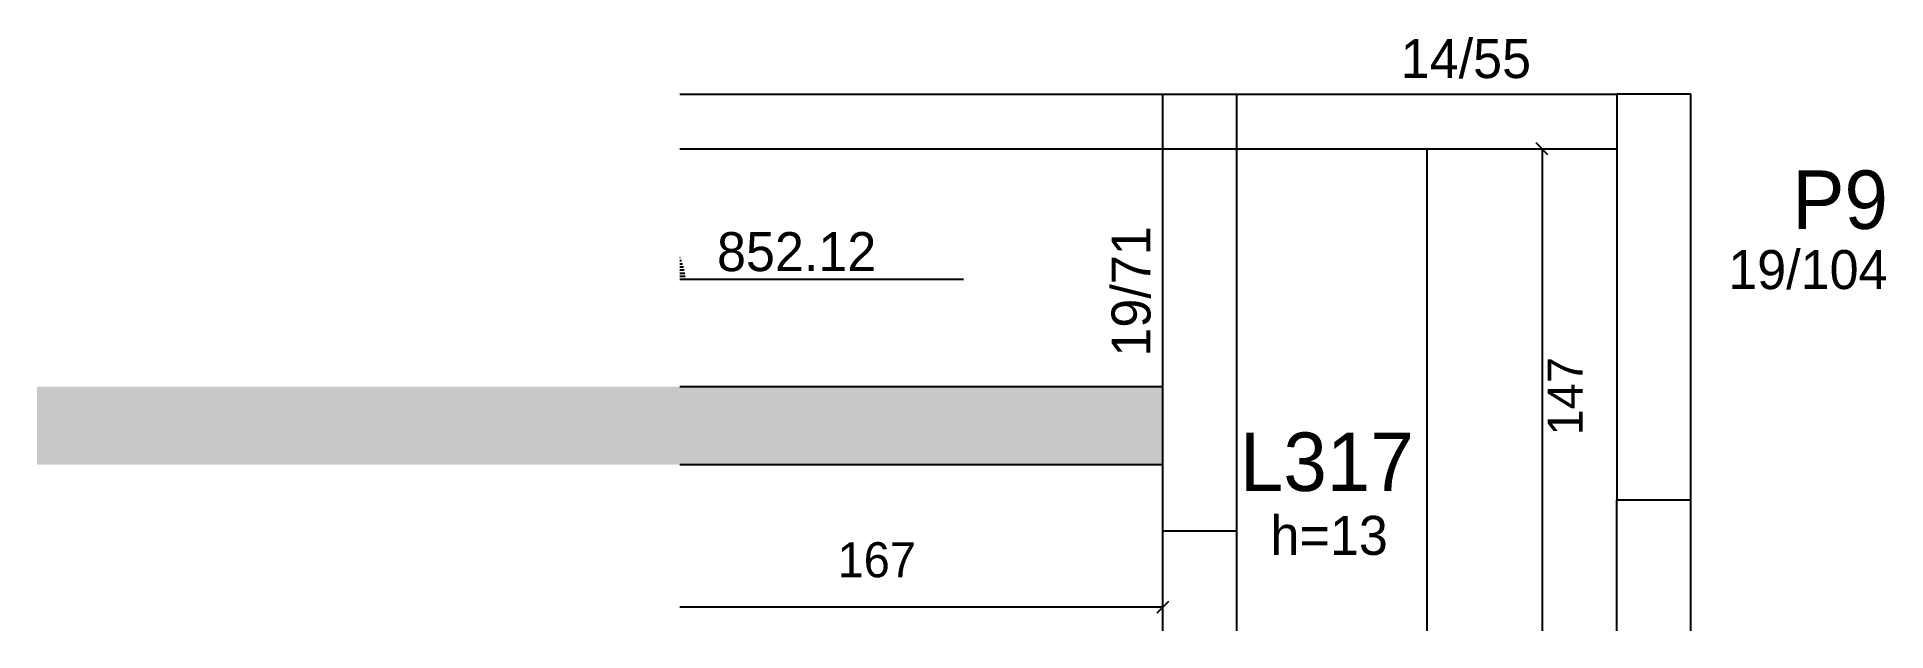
# Model space of a CAD drawing. Header units: metres. Extents: x 5789 to 6264, y 2670 to 2823.
import ezdxf

# ---------------------------------------------------------------- set-up
doc = ezdxf.new("R2010")
doc.units = ezdxf.units.M
for name, color, linetype in [('3', 7, 'Continuous'), ('4', 7, 'Continuous'), ('7', 7, 'Continuous'), ('Hachura', 7, 'Continuous'), ('Painéis', 7, 'Continuous')]:
    doc.layers.add(name, color=color, linetype=linetype)

msp = doc.modelspace()

# ---------------------------------------------------------------- hatches: boundary and pattern name
at = {"layer": 'Hachura'}
h = msp.add_hatch(color=7, dxfattribs=at)
h.dxf.hatch_style = 1
h.paths.add_polyline_path([(6078.07, 2712.94), (6078.07, 2732.94), (5789.07, 2732.94), (5789.07, 2712.94), (6078.07, 2712.94)])

# ---------------------------------------------------------------- linework, layer by layer
at = {"layer": '3', "color": 3, "lineweight": 25}
for p, q in [((5954.06, 2807.94), (6194.57, 2807.94)), ((6078.07, 2670.26), (6078.07, 2807.94)), ((6097.07, 2670.26), (6097.07, 2807.94)), ((5954.06, 2793.94), (6194.57, 2793.94)), ((5954.06, 2766.05), (5954.14, 2766.05)), ((5954.06, 2765.26), (5954.5, 2765.26)), ((5954.06, 2764.47), (5954.79, 2764.47)), ((5954.06, 2763.67), (5955.03, 2763.67)), ((5954.06, 2762.88), (5955.21, 2762.88)), ((5954.06, 2762.09), (5955.34, 2762.09)), ((5954.06, 2761.29), (5955.44, 2761.29)), ((5954.06, 2760.5), (5955.44, 2760.5)), ((5955.44, 2760.5), (6026.86, 2760.5)), ((6194.57, 2670.26), (6194.57, 2703.94)), ((6078.07, 2695.94), (6097.07, 2695.94))]:
    msp.add_line(p, q, dxfattribs=at)
msp.add_lwpolyline([(6213.57, 2670.26), (6213.57, 2703.94)], dxfattribs=at)
at = {"layer": '7', "color": 7, "lineweight": 25}
for points in [[(6213.57, 2807.94), (6194.57, 2807.94)], [(6194.57, 2807.94), (6194.57, 2703.94)], [(6213.57, 2703.94), (6213.57, 2807.94)], [(6194.57, 2703.94), (6213.57, 2703.94)]]:
    msp.add_lwpolyline(points, dxfattribs=at)
at = {"layer": 'Painéis', "color": 0, "lineweight": 25}
for p, q in [((6176.87, 2792.44), (6173.87, 2795.44)), ((6076.57, 2674.94), (6079.57, 2677.94))]:
    msp.add_line(p, q, dxfattribs=at)
at = {"layer": 'Painéis', "color": 200, "lineweight": 25}
for p, q in [((6145.82, 2793.94), (6145.82, 2670.26)), ((5954.06, 2732.94), (6078.07, 2732.94)), ((5954.06, 2712.94), (6078.07, 2712.94))]:
    msp.add_line(p, q, dxfattribs=at)
at = {"layer": 'Painéis', "color": 4, "lineweight": 25}
for p, q in [((6175.37, 2793.94), (6175.37, 2670.26)), ((5954.06, 2676.44), (6078.07, 2676.44))]:
    msp.add_line(p, q, dxfattribs=at)

# ---------------------------------------------------------------- texts
at = {"layer": '3', "color": 3, "lineweight": 25}
for s, p in [('14/55', (6139.09, 2812.1)), ('852.12', (5963.6, 2762.57)), ('19/104', (6223.15, 2757.97)), ('h=13', (6105.67, 2689.78))]:
    msp.add_text(s, height=10, dxfattribs=at).set_placement(p)
msp.add_text('19/71', height=10, rotation=90, dxfattribs=at).set_placement((6074.87, 2740.63))
at = {"layer": '4', "color": 4, "lineweight": 25}
for s, p in [('P9', (6239.61, 2773.4)), ('L317', (6097.82, 2706.17))]:
    msp.add_text(s, height=15, dxfattribs=at).set_placement(p)
at = {"layer": 'Painéis', "color": 240, "lineweight": 25}
msp.add_text('147', height=9, rotation=90, dxfattribs=at).set_placement((6185.8, 2720.44))
msp.add_text('167', height=9, dxfattribs=at).set_placement((5994.57, 2684.03))

doc.saveas('drawing.dxf')
